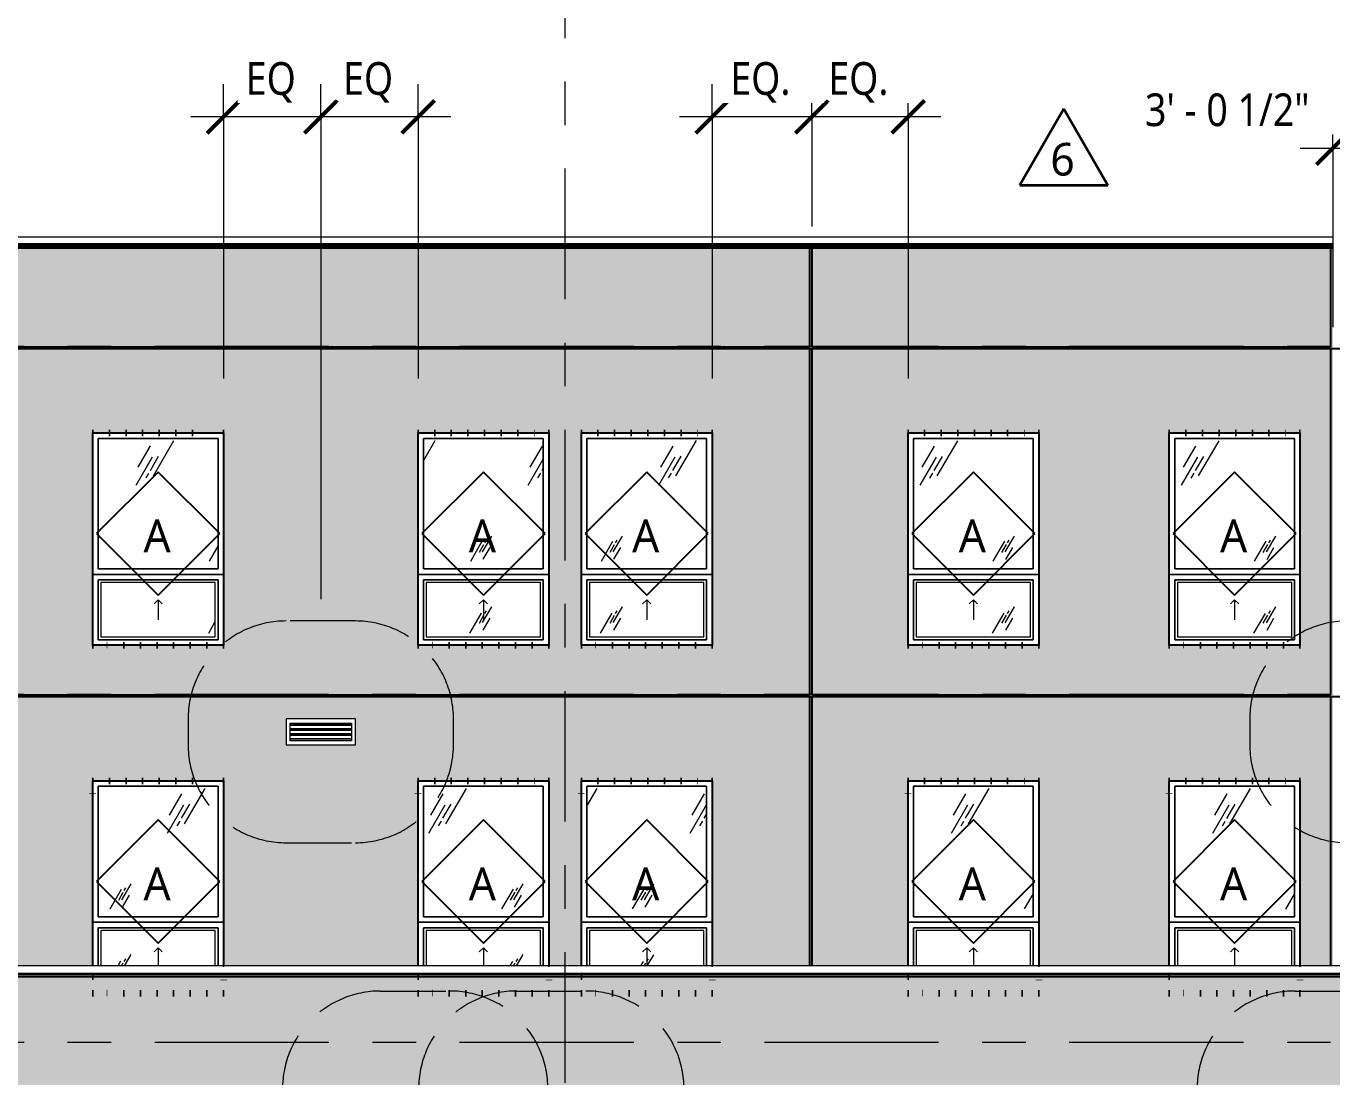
# Model space of a CAD drawing. Header units: inches. Extents: x 6 to 15224, y -733 to 6300.
# Drawn here: x 3063.2 to 3542.9, y 5336.2 to 5722.4 of the extents above; entities that cross this region are included whole.
import ezdxf

# ---------------------------------------------------------------- set-up
doc = ezdxf.new("R2010")
doc.units = ezdxf.units.IN
doc.header["$MEASUREMENT"] = 0
for name, pattern in [('Center 1_2_', [112, 64, -16, 16, -16]), ('Center 3_8_', [96, 48, -16, 16, -16]), ('Dots Space 1_16_', [6, 0, -6]), ('Hidden 3_16_', [36, 24, -12])]:
    doc.linetypes.add(name, pattern=pattern)
for name, color, linetype, lineweight in [('A-ANNO-DIMS', 211, 'Continuous', 13), ('A-ANNO-DIMS-128', 211, 'Continuous', 13), ('A-DETL', 90, 'Continuous', 13), ('A-FLOR-LEVL', 51, 'Continuous', 13), ('A-GENM', 13, 'Continuous', 18), ('A-GLAZ', 151, 'Continuous', 25), ('A-GLAZ-IDEN', 152, 'Continuous', 25), ('A-GLAZ-SILL', 1, 'Continuous', 18), ('A-WALL', 113, 'Continuous', 25), ('A-WALL-PATT', 111, 'Continuous', 25), ('G-ANNO-REVC-IDEN', 71, 'Continuous', 35), ('M-EQPM', 50, 'Continuous', 18), ('M-EQPM-HDLN', 50, 'Hidden 3_16_', 13), ('S-GRID', 1, 'Continuous', 13)]:
    doc.layers.add(name, color=color, linetype=linetype, lineweight=lineweight)
doc.styles.add('Open Sans_5', font='OpenSans-Regular.ttf', dxfattribs={"height": 12})
doc.styles.add('Open Sans_8', font='OpenSans-Regular.ttf', dxfattribs={"width": 0.88, "height": 12})
doc.dimstyles.new('Linear_-_3_32__1', dxfattribs={"dimscale": 12, "dimtxt": 12.89496, "dimasz": 1, "dimexe": 1, "dimexo": 0.666667, "dimgap": 0.333333, "dimtad": 1, "dimdec": 8, "dimrnd": 0.003906, "dimzin": 3, "dimdsep": 46, "dimlunit": 4, "dimtxsty": 'Open Sans_8', "dimblk1": 'OBLIQUE', "dimblk2": 'OBLIQUE', "dimsah": 1, "dimcen": 0.09, "dimdle": 1, "dimadec": 3, "dimazin": 2, "dimtfac": 1, "dimtdec": 4, "dimtix": 1, "dimtmove": 0, "dimatfit": 3, "dimfxl": 1, "dimtvp": 1, "dimtfill": 1, "dimfrac": 2, "dimtolj": 1, "dimtzin": 0, "dimarcsym": 2})
doc.dimstyles.new('Linear_-_3_32___Rounded_1_4__', dxfattribs={"dimscale": 12, "dimtxt": 12.89496, "dimasz": 1, "dimexe": 1, "dimexo": 0.666667, "dimgap": 0.333333, "dimtad": 1, "dimrnd": 0.25, "dimzin": 3, "dimdsep": 46, "dimlunit": 4, "dimtxsty": 'Open Sans_8', "dimblk1": 'OBLIQUE', "dimblk2": 'OBLIQUE', "dimsah": 1, "dimcen": 0.09, "dimdle": 1, "dimadec": 3, "dimazin": 2, "dimtfac": 1, "dimtdec": 4, "dimtix": 1, "dimtmove": 1, "dimatfit": 3, "dimfxl": 1, "dimtvp": 1, "dimtfill": 1, "dimfrac": 2, "dimtolj": 1, "dimtzin": 0, "dimarcsym": 2})
pattern_1 = [(0, (3669.645, 0), (40.96, 10.24), [1.69, -29.03, 1.69, -29.03, -163.84]), (0, (3669.645, 0), (40.96, 10.24), [-61.44, 1.69, -59.75, 1.69, -29.03, -71.68]), (0, (3669.645, 0), (40.96, 10.24), [-153.6, 1.69, -18.79, 1.69, -49.51]), (120, (3685.005, 5.12), (-29.3481, 30.3524), [1.69, -29.03, 1.69, -29.03, -163.84]), (120, (3685.005, 5.12), (-29.3481, 30.3524), [-61.44, 1.69, -59.75, 1.69, -29.03, -71.68]), (120, (3685.005, 5.12), (-29.3481, 30.3524), [-153.6, 1.69, -18.79, 1.69, -49.51]), (240, (3690.125, 25.6), (-11.6119, -40.5924), [1.69, -29.03, 1.69, -29.03, -163.84]), (240, (3690.125, 25.6), (-11.6119, -40.5924), [-61.44, 1.69, -59.75, 1.69, -29.03, -71.68]), (240, (3690.125, 25.6), (-11.6119, -40.5924), [-153.6, 1.69, -18.79, 1.69, -49.51])]
pattern_2 = [(0, (3669.6447, 0), (5.12, 1.28), [0.16896, -3.671, 0.16896, -3.671, -20.48]), (0, (3669.6447, 0), (5.12, 1.28), [-7.68, 0.16896, -7.511, 0.16896, -3.671, -8.96]), (0, (3669.6447, 0), (5.12, 1.28), [-19.2, 0.16896, -2.391, 0.16896, -6.231]), (120, (3671.5647, 0.64), (-3.66851252, 3.79405007), [0.16896, -3.671, 0.16896, -3.671, -20.48]), (120, (3671.5647, 0.64), (-3.66851252, 3.79405007), [-7.68, 0.16896, -7.511, 0.16896, -3.671, -8.96]), (120, (3671.5647, 0.64), (-3.66851252, 3.79405007), [-19.2, 0.16896, -2.391, 0.16896, -6.231]), (240, (3672.2047, 3.2), (-1.45148748, -5.07405007), [0.16896, -3.671, 0.16896, -3.671, -20.48]), (240, (3672.2047, 3.2), (-1.45148748, -5.07405007), [-7.68, 0.16896, -7.511, 0.16896, -3.671, -8.96]), (240, (3672.2047, 3.2), (-1.45148748, -5.07405007), [-19.2, 0.16896, -2.391, 0.16896, -6.231])]

# ---------------------------------------------------------------- blocks, each defined once
blk = doc.blocks.new('1-2 WD Adaptive - 4-0_x6_-6_-V2-WEST ELEVATION')
at = {"layer": 'A-GLAZ', "lineweight": 13}
h = blk.add_hatch(dxfattribs=at)
h.set_pattern_fill('FP_27', color=256, style=0, pattern_type=2)
h.set_pattern_definition([(59.808, (-2836.503, 5432.806), (144.0017, 239.99866), [9, -754.581]), (59.808, (-2837.237, 5426.193), (144.0017, 239.99866), [12, -751.581]), (59.808, (-2832.052, 5431.623), (144.0017, 239.99866), [6, -757.581]), (59.808, (-2833.641, 5428.844), (144.0017, 239.99866), [2, -761.581]), (59.808, (-2830.946, 5429.598), (144.0017, 239.99866), [15, -748.581]), (59.808, (-2805.528, 5399.404), (144.0017, 239.99866), [5.063, -758.519]), (59.808, (-2805.969, 5401.668), (144.0017, 239.99866), [6.75, -756.831]), (59.808, (-2807.178, 5401.525), (144.0017, 239.99866), [3.375, -760.206]), (59.808, (-2805.147, 5405.029), (144.0017, 239.99866), [1.125, -762.456]), (59.808, (-2810.361, 5398.297), (144.0017, 239.99866), [8.437, -755.144])])
h.paths.add_polyline_path([(-2866, 5395), (-2822, 5395), (-2822, 5443), (-2866, 5443), (-2866, 5404.19)])
at = {"layer": 'A-GLAZ-SILL', "lineweight": 13}
h = blk.add_hatch(dxfattribs=at)
h.set_pattern_fill('FP_26', color=256, style=0, pattern_type=2)
h.set_pattern_definition([(59.808, (-2836.503, 5406.806), (144.0017, 239.99866), [9, -754.581]), (59.808, (-2837.237, 5400.193), (144.0017, 239.99866), [12, -751.581]), (59.808, (-2832.052, 5405.623), (144.0017, 239.99866), [6, -757.581]), (59.808, (-2833.641, 5402.844), (144.0017, 239.99866), [2, -761.581]), (59.808, (-2830.946, 5403.598), (144.0017, 239.99866), [15, -748.581]), (59.808, (-2805.528, 5373.404), (144.0017, 239.99866), [5.063, -758.519]), (59.808, (-2805.969, 5375.668), (144.0017, 239.99866), [6.75, -756.831]), (59.808, (-2807.178, 5375.525), (144.0017, 239.99866), [3.375, -760.206]), (59.808, (-2805.147, 5379.029), (144.0017, 239.99866), [1.125, -762.456]), (59.808, (-2810.361, 5372.297), (144.0017, 239.99866), [8.438, -755.144])])
h.paths.add_polyline_path([(-2852, 5377), (-2823, 5377), (-2823, 5390), (-2865, 5390), (-2865, 5377), (-2857.63, 5377)])
at = {"layer": 'A-GLAZ', "lineweight": 13}
for p, q in [((-2868, 5445), (-2820, 5445)), ((-2868, 5377), (-2868, 5445)), ((-2820, 5445), (-2820, 5377)), ((-2822, 5443), (-2866, 5443)), ((-2866, 5443), (-2866, 5395)), ((-2822, 5395), (-2822, 5443)), ((-2868, 5393), (-2820, 5393)), ((-2820, 5393), (-2868, 5393)), ((-2866, 5395), (-2822, 5395)), ((-2822, 5391), (-2866, 5391)), ((-2866, 5391), (-2866, 5377)), ((-2822, 5377), (-2822, 5391))]:
    blk.add_line(p, q, dxfattribs=at)
at = {"layer": 'A-GLAZ', "linetype": 'Hidden 3_16_', "lineweight": 13}
for q in [(-2845.5, 5382.17), (-2842.5, 5382.17), (-2844, 5377)]:
    blk.add_line((-2844, 5383.67), q, dxfattribs=at)
at = {"layer": 'A-GLAZ-SILL'}
for p, q in [((-2866, 5443), (-2822, 5443)), ((-2866, 5395), (-2866, 5443)), ((-2822, 5443), (-2866, 5443)), ((-2866, 5443), (-2866, 5395)), ((-2822, 5443), (-2822, 5395)), ((-2822, 5395), (-2822, 5443)), ((-2822, 5395), (-2866, 5395)), ((-2866, 5395), (-2822, 5395)), ((-2866, 5391), (-2822, 5391)), ((-2866, 5377), (-2866, 5391)), ((-2822, 5391), (-2866, 5391)), ((-2866, 5391), (-2866, 5377)), ((-2823, 5390), (-2865, 5390)), ((-2865, 5390), (-2865, 5377)), ((-2823, 5377), (-2823, 5390)), ((-2822, 5391), (-2822, 5377)), ((-2822, 5377), (-2822, 5391))]:
    blk.add_line(p, q, dxfattribs=at)
blk = doc.blocks.new('1-2 WD Adaptive - 4-0_x6_-6_-12420703-WEST ELEVATION')
at = {"layer": 'A-GLAZ', "lineweight": 13}
h = blk.add_hatch(dxfattribs=at)
h.set_pattern_fill('FP_20', color=256, style=0, pattern_type=2)
h.set_pattern_definition([(59.808, (-3088.003, 5560.681), (144.0017, 239.99866), [9, -754.581]), (59.808, (-3088.737, 5554.068), (144.0017, 239.99866), [12, -751.581]), (59.808, (-3083.552, 5559.498), (144.0017, 239.99866), [6, -757.581]), (59.808, (-3085.141, 5556.719), (144.0017, 239.99866), [2, -761.581]), (59.808, (-3082.446, 5557.473), (144.0017, 239.99866), [15, -748.581]), (59.808, (-3057.028, 5527.279), (144.0017, 239.99866), [5.063, -758.519]), (59.808, (-3057.469, 5529.543), (144.0017, 239.99866), [6.75, -756.831]), (59.808, (-3058.678, 5529.4), (144.0017, 239.99866), [3.375, -760.206]), (59.808, (-3056.647, 5532.904), (144.0017, 239.99866), [1.125, -762.456]), (59.808, (-3061.861, 5526.172), (144.0017, 239.99866), [8.437, -755.144])])
h.paths.add_polyline_path([(-3092.03, 5522.87), (-3073.5, 5522.87), (-3073.5, 5570.87), (-3117.5, 5570.87), (-3117.5, 5522.87)])
at = {"layer": 'A-GLAZ-SILL', "lineweight": 13}
h = blk.add_hatch(dxfattribs=at)
h.set_pattern_fill('FP_19', color=256, style=0, pattern_type=2)
h.set_pattern_definition([(59.808, (-3088.003, 5534.681), (144.0017, 239.99866), [9, -754.581]), (59.808, (-3088.737, 5528.068), (144.0017, 239.99866), [12, -751.581]), (59.808, (-3083.552, 5533.498), (144.0017, 239.99866), [6, -757.581]), (59.808, (-3085.141, 5530.719), (144.0017, 239.99866), [2, -761.581]), (59.808, (-3082.446, 5531.473), (144.0017, 239.99866), [15, -748.581]), (59.808, (-3057.028, 5501.279), (144.0017, 239.99866), [5.063, -758.519]), (59.808, (-3057.469, 5503.543), (144.0017, 239.99866), [6.75, -756.831]), (59.808, (-3058.678, 5503.4), (144.0017, 239.99866), [3.375, -760.206]), (59.808, (-3056.647, 5506.904), (144.0017, 239.99866), [1.125, -762.456]), (59.808, (-3061.861, 5500.172), (144.0017, 239.99866), [8.438, -755.144])])
h.paths.add_polyline_path([(-3096.5, 5497.87), (-3074.5, 5497.87), (-3074.5, 5517.87), (-3116.5, 5517.87), (-3116.5, 5497.87)])
at = {"layer": 'A-GLAZ', "lineweight": 13}
for p, q in [((-3119.5, 5572.87), (-3071.5, 5572.87)), ((-3119.5, 5494.87), (-3119.5, 5572.87)), ((-3073.5, 5570.87), (-3117.5, 5570.87)), ((-3117.5, 5570.87), (-3117.5, 5522.87)), ((-3073.5, 5522.87), (-3073.5, 5570.87)), ((-3071.5, 5572.87), (-3071.5, 5494.87)), ((-3117.5, 5522.87), (-3073.5, 5522.87)), ((-3119.5, 5520.87), (-3071.5, 5520.87)), ((-3071.5, 5520.87), (-3119.5, 5520.87)), ((-3073.5, 5518.87), (-3117.5, 5518.87)), ((-3117.5, 5518.87), (-3117.5, 5496.87)), ((-3073.5, 5496.87), (-3073.5, 5518.87)), ((-3071.5, 5494.87), (-3119.5, 5494.87)), ((-3117.5, 5496.87), (-3073.5, 5496.87))]:
    blk.add_line(p, q, dxfattribs=at)
at = {"layer": 'A-GLAZ', "linetype": 'Hidden 3_16_', "lineweight": 13}
for q in [(-3097, 5510.04), (-3094, 5510.04), (-3095.5, 5504.21)]:
    blk.add_line((-3095.5, 5511.54), q, dxfattribs=at)
at = {"layer": 'A-GLAZ-SILL'}
for p, q in [((-3117.5, 5570.87), (-3073.5, 5570.87)), ((-3117.5, 5522.87), (-3117.5, 5570.87)), ((-3073.5, 5570.87), (-3117.5, 5570.87)), ((-3117.5, 5570.87), (-3117.5, 5522.87)), ((-3073.5, 5570.87), (-3073.5, 5522.87)), ((-3073.5, 5522.87), (-3073.5, 5570.87)), ((-3073.5, 5522.87), (-3117.5, 5522.87)), ((-3117.5, 5522.87), (-3073.5, 5522.87)), ((-3117.5, 5518.87), (-3073.5, 5518.87)), ((-3117.5, 5496.87), (-3117.5, 5518.87)), ((-3073.5, 5518.87), (-3117.5, 5518.87)), ((-3117.5, 5518.87), (-3117.5, 5496.87)), ((-3074.5, 5517.87), (-3116.5, 5517.87)), ((-3116.5, 5517.87), (-3116.5, 5497.87)), ((-3074.5, 5497.87), (-3074.5, 5517.87)), ((-3073.5, 5518.87), (-3073.5, 5496.87)), ((-3073.5, 5496.87), (-3073.5, 5518.87)), ((-3116.5, 5497.87), (-3074.5, 5497.87)), ((-3073.5, 5496.87), (-3117.5, 5496.87)), ((-3117.5, 5496.87), (-3073.5, 5496.87))]:
    blk.add_line(p, q, dxfattribs=at)
blk = doc.blocks.new('ME Louvers w Trim-AM - 24_ x 8_-17810055-WEST ELEVATION')
at = {"layer": 'A-GENM', "lineweight": 13}
for p, q in [((-2088.5, 5465.75), (-2111, 5465.75)), ((-2111, 5465.48), (-2088.5, 5465.48)), ((-2088.5, 5464.1), (-2111, 5464.1)), ((-2088.5, 5463.95), (-2111, 5463.95)), ((-2088.5, 5463.9), (-2111, 5463.9)), ((-2111, 5463.63), (-2088.5, 5463.63)), ((-2088.5, 5462.25), (-2111, 5462.25)), ((-2088.5, 5462.1), (-2111, 5462.1)), ((-2088.5, 5462.05), (-2111, 5462.05)), ((-2111, 5461.78), (-2088.5, 5461.78)), ((-2088.5, 5460.4), (-2111, 5460.4)), ((-2088.5, 5460.25), (-2111, 5460.25))]:
    blk.add_line(p, q, dxfattribs=at)
at = {"layer": 'M-EQPM'}
for p, q in [((-2112.5, 5467.75), (-2112.5, 5458.25)), ((-2087, 5467.75), (-2112.5, 5467.75)), ((-2111, 5466.25), (-2088.5, 5466.25)), ((-2111, 5459.75), (-2111, 5466.25)), ((-2088.5, 5466.25), (-2088.5, 5459.75)), ((-2087, 5458.25), (-2087, 5467.75)), ((-2088.5, 5459.75), (-2111, 5459.75)), ((-2112.5, 5458.25), (-2087, 5458.25))]:
    blk.add_line(p, q, dxfattribs=at)
at = {"layer": 'M-EQPM-HDLN'}
for p, q in [((-2087, 5503.75), (-2112.5, 5503.75)), ((-2148.5, 5467.75), (-2148.5, 5458.25)), ((-2051, 5458.25), (-2051, 5467.75)), ((-2112.5, 5422.25), (-2087, 5422.25))]:
    blk.add_line(p, q, dxfattribs=at)
for centre, start, end in [((-2112.5, 5467.75), 90, 180), ((-2087, 5467.75), 0, 90), ((-2112.5, 5458.25), 180, 270), ((-2087, 5458.25), 270, 0)]:
    blk.add_arc(centre, 36, start, end, dxfattribs=at)
blk = doc.blocks.new('ME Louvers w Trim-AM - 24_ x 8_-19880462-WEST ELEVATION')
at = {"layer": 'A-GENM', "lineweight": 13}
for p, q in [((-1331.81, 5329.75), (-1354.31, 5329.75)), ((-1354.31, 5329.48), (-1331.81, 5329.48)), ((-1331.81, 5328.1), (-1354.31, 5328.1)), ((-1331.81, 5327.95), (-1354.31, 5327.95)), ((-1331.81, 5327.9), (-1354.31, 5327.9)), ((-1354.31, 5327.63), (-1331.81, 5327.63)), ((-1331.81, 5326.25), (-1354.31, 5326.25)), ((-1331.81, 5326.1), (-1354.31, 5326.1)), ((-1331.81, 5326.05), (-1354.31, 5326.05)), ((-1354.31, 5325.78), (-1331.81, 5325.78)), ((-1331.81, 5324.4), (-1354.31, 5324.4)), ((-1331.81, 5324.25), (-1354.31, 5324.25))]:
    blk.add_line(p, q, dxfattribs=at)
at = {"layer": 'M-EQPM'}
for p, q in [((-1330.31, 5331.75), (-1355.81, 5331.75)), ((-1355.81, 5331.75), (-1355.81, 5322.25)), ((-1354.31, 5323.75), (-1354.31, 5330.25)), ((-1354.31, 5330.25), (-1331.81, 5330.25)), ((-1331.81, 5330.25), (-1331.81, 5323.75)), ((-1330.31, 5322.25), (-1330.31, 5331.75)), ((-1355.81, 5322.25), (-1330.31, 5322.25)), ((-1331.81, 5323.75), (-1354.31, 5323.75))]:
    blk.add_line(p, q, dxfattribs=at)
at = {"layer": 'M-EQPM-HDLN'}
for p, q in [((-1355.81, 5367.75), (-1330.31, 5367.75)), ((-1391.81, 5322.25), (-1391.81, 5331.75)), ((-1294.31, 5331.75), (-1294.31, 5322.25)), ((-1330.31, 5286.25), (-1355.81, 5286.25))]:
    blk.add_line(p, q, dxfattribs=at)
for centre, start, end in [((-1355.81, 5331.75), 90, 180), ((-1330.31, 5331.75), 360, 90), ((-1355.81, 5322.25), 180, 270), ((-1330.31, 5322.25), 270, 360)]:
    blk.add_arc(centre, 36, start, end, dxfattribs=at)
blk = doc.blocks.new('TAG Window-AM - Standard-51685-WEST ELEVATION')
at = {"layer": 'A-GLAZ-IDEN'}
for p, q in [((-3095.5, 5558.5), (-3118.13, 5535.88)), ((-3072.87, 5535.88), (-3095.5, 5558.5)), ((-3118.13, 5535.88), (-3095.5, 5513.25)), ((-3095.5, 5513.25), (-3072.87, 5535.88))]:
    blk.add_line(p, q, dxfattribs=at)
blk = doc.blocks.new('DIMBLOCK6-WEST ELEVATION')
at = {"layer": 'A-ANNO-DIMS-128'}
for p, q in [((3351.86, 5688.98), (3351.86, 5700.98)), ((3387.17, 5688.98), (3387.17, 5700.98)), ((3399.17, 5688.98), (3351.86, 5688.98)), ((3351.86, 5688.98), (3351.86, 5648.75)), ((3387.17, 5688.98), (3387.17, 5592.87))]:
    blk.add_line(p, q, dxfattribs=at)
at = {"layer": 'A-ANNO-DIMS-128', "lineweight": 50}
for p, q in [((3351.86, 5688.98), (3357.86, 5694.98)), ((3387.17, 5688.98), (3393.17, 5694.98)), ((3351.86, 5688.98), (3345.86, 5682.98)), ((3387.17, 5688.98), (3381.17, 5682.98))]:
    blk.add_line(p, q, dxfattribs=at)
at = {"layer": 'A-ANNO-DIMS-128', "color": 0, "insert": (3357.89, 5709.13), "char_height": 12, "width": 27.9084, "attachment_point": 1, "line_spacing_factor": 1.151336, "style": 'Open Sans_8', "bg_fill": 3, "box_fill_scale": 1.25, "bg_fill_color": 256, "bg_fill_true_color": 13158600, "bg_fill_transparency": 0}
blk.add_mtext('EQ.', dxfattribs=at)
blk = doc.blocks.new('_Oblique')
at = {"color": 0, "linetype": 'ByBlock', "lineweight": -2}
blk.add_line((-0.5, -0.5), (0.5, 0.5), dxfattribs=at)
blk = doc.blocks.new('DIMBLOCK7-WEST ELEVATION')
at = {"layer": 'A-ANNO-DIMS-128'}
for p, q in [((3315.17, 5688.98), (3315.17, 5700.98)), ((3351.86, 5688.98), (3351.86, 5700.98)), ((3351.86, 5688.98), (3303.17, 5688.98)), ((3315.17, 5688.98), (3315.17, 5592.87)), ((3351.86, 5688.98), (3351.86, 5648.75))]:
    blk.add_line(p, q, dxfattribs=at)
at = {"layer": 'A-ANNO-DIMS-128', "lineweight": 50}
for p, q in [((3315.17, 5688.98), (3321.17, 5694.98)), ((3351.86, 5688.98), (3357.86, 5694.98)), ((3315.17, 5688.98), (3309.17, 5682.98)), ((3351.86, 5688.98), (3345.86, 5682.98))]:
    blk.add_line(p, q, dxfattribs=at)
at = {"layer": 'A-ANNO-DIMS-128', "color": 0, "insert": (3321.89, 5709.13), "char_height": 12, "width": 27.9084, "attachment_point": 1, "line_spacing_factor": 1.151336, "style": 'Open Sans_8', "bg_fill": 3, "box_fill_scale": 1.25, "bg_fill_color": 256, "bg_fill_true_color": 13158600, "bg_fill_transparency": 0}
blk.add_mtext('EQ.', dxfattribs=at)
blk = doc.blocks.new('DIMBLOCK8-WEST ELEVATION')
at = {"layer": 'A-ANNO-DIMS-128'}
for p, q in [((3171.42, 5688.98), (3171.42, 5700.98)), ((3207.17, 5688.98), (3207.17, 5700.98)), ((3219.17, 5688.98), (3171.42, 5688.98)), ((3171.42, 5688.98), (3171.42, 5511.75)), ((3207.17, 5688.98), (3207.17, 5592.87))]:
    blk.add_line(p, q, dxfattribs=at)
at = {"layer": 'A-ANNO-DIMS-128', "lineweight": 50}
for p, q in [((3171.42, 5688.98), (3177.42, 5694.98)), ((3207.17, 5688.98), (3213.17, 5694.98)), ((3171.42, 5688.98), (3165.42, 5682.98)), ((3207.17, 5688.98), (3201.17, 5682.98))]:
    blk.add_line(p, q, dxfattribs=at)
at = {"layer": 'A-ANNO-DIMS-128', "color": 0, "insert": (3179.63, 5709.13), "char_height": 12, "width": 23.2109, "attachment_point": 1, "line_spacing_factor": 1.151336, "style": 'Open Sans_8', "bg_fill": 3, "box_fill_scale": 1.25, "bg_fill_color": 256, "bg_fill_true_color": 13158600, "bg_fill_transparency": 0}
blk.add_mtext('EQ', dxfattribs=at)
blk = doc.blocks.new('DIMBLOCK9-WEST ELEVATION')
at = {"layer": 'A-ANNO-DIMS-128'}
for p, q in [((3135.67, 5688.98), (3135.67, 5700.98)), ((3171.42, 5688.98), (3171.42, 5700.98)), ((3171.42, 5688.98), (3123.67, 5688.98)), ((3135.67, 5688.98), (3135.67, 5592.87)), ((3171.42, 5688.98), (3171.42, 5511.75))]:
    blk.add_line(p, q, dxfattribs=at)
at = {"layer": 'A-ANNO-DIMS-128', "lineweight": 50}
for p, q in [((3135.67, 5688.98), (3141.67, 5694.98)), ((3171.42, 5688.98), (3177.42, 5694.98)), ((3135.67, 5688.98), (3129.67, 5682.98)), ((3171.42, 5688.98), (3165.42, 5682.98))]:
    blk.add_line(p, q, dxfattribs=at)
at = {"layer": 'A-ANNO-DIMS-128', "color": 0, "insert": (3143.88, 5709.13), "char_height": 12, "width": 23.2109, "attachment_point": 1, "line_spacing_factor": 1.151336, "style": 'Open Sans_8', "bg_fill": 3, "box_fill_scale": 1.25, "bg_fill_color": 256, "bg_fill_true_color": 13158600, "bg_fill_transparency": 0}
blk.add_mtext('EQ', dxfattribs=at)
blk = doc.blocks.new('DIMBLOCK33-WEST ELEVATION')
at = {"layer": 'A-ANNO-DIMS-128'}
for p, q in [((3543.27, 5677.49), (3543.27, 5689.49)), ((3579.73, 5677.49), (3579.73, 5689.49)), ((3531.27, 5677.49), (3591.73, 5677.49)), ((3543.27, 5677.49), (3543.27, 5611.75)), ((3579.73, 5677.49), (3579.73, 5611.75))]:
    blk.add_line(p, q, dxfattribs=at)
at = {"layer": 'A-ANNO-DIMS-128', "lineweight": 50}
for p, q in [((3543.27, 5677.49), (3549.27, 5683.49)), ((3579.73, 5677.49), (3585.73, 5683.49)), ((3543.27, 5677.49), (3537.27, 5671.49)), ((3579.73, 5677.49), (3573.73, 5671.49))]:
    blk.add_line(p, q, dxfattribs=at)
at = {"layer": 'A-ANNO-DIMS-128'}
blk.add_ellipse((3537.34, 5677.49), major_axis=(24.16, 0), ratio=0.642025, start_param=0, end_param=1.570796, dxfattribs=at)
at = {"layer": 'A-ANNO-DIMS-128', "color": 0, "insert": (3474.24, 5697.63), "char_height": 12, "width": 75.7118, "attachment_point": 1, "line_spacing_factor": 1.151336, "style": 'Open Sans_8', "bg_fill": 3, "box_fill_scale": 1.25, "bg_fill_color": 256, "bg_fill_true_color": 13158600, "bg_fill_transparency": 0}
blk.add_mtext('3\' - 0 1/2"', dxfattribs=at)
blk = doc.blocks.new('TAG Revision-AM - Delta-51947-WEST ELEVATION')
at = {"layer": 'G-ANNO-REVC-IDEN'}
for p, q in [((-3931.28, 5991.06), (-3947.45, 5963.06)), ((-3931.28, 5991.06), (-3915.12, 5963.06)), ((-3947.45, 5963.06), (-3915.12, 5963.06))]:
    blk.add_line(p, q, dxfattribs=at)

msp = doc.modelspace()

# ---------------------------------------------------------------- hatches: boundary and pattern name
at = {"layer": 'A-WALL-PATT', "lineweight": 13}
h = msp.add_hatch(dxfattribs=at)
h.set_pattern_fill('FP_13', color=256, style=0, pattern_type=2)
h.set_pattern_definition(pattern_1)
h.paths.add_polyline_path([(1730.85916239, 5604.5), (2474.89041239, 5604.5), (2474.89041239, 5640.75), (1730.85916239, 5640.75), (1730.85916239, 5610.97227351)])
h.paths.add_polyline_path([(3518.57479127, 5604.5), (3542.51541239, 5604.5), (3542.51541239, 5640.75), (3351.85916239, 5640.75), (3351.85916239, 5604.5), (3485.08895793, 5604.5)])
h.paths.add_polyline_path([(3351.10916239, 5604.5), (3351.10916239, 5640.75), (2475.64041239, 5640.75), (2475.64041239, 5604.5), (3317.65979127, 5604.5)])
h = msp.add_hatch(dxfattribs=at)
h.set_pattern_fill('FP_17', color=256, style=0, pattern_type=2)
h.set_pattern_definition(pattern_2)
h.paths.add_polyline_path([(1731.85916239, 5603.75), (3543.26541239, 5603.75), (3543.26541239, 5640.75), (3542.51541239, 5640.75), (3542.51541239, 5604.5), (3351.85916239, 5604.5), (3351.85916239, 5640.75), (3351.10916239, 5640.75), (3351.10916239, 5604.5), (2475.64041239, 5604.50075703), (2475.64041239, 5640.75), (2474.89041239, 5640.75), (2474.89041239, 5604.5), (1731.85916239, 5604.5), (1731.85916239, 5603.82233826)])
h = msp.add_hatch(dxfattribs=at)
h.set_pattern_fill('FP_13', color=256, style=0, pattern_type=2)
h.set_pattern_definition(pattern_1)
h.paths.add_polyline_path([(2212.62729127, 5476.625), (2474.89041239, 5476.625), (2474.89041239, 5603.75), (1730.85916239, 5603.73139556), (1730.85916239, 5476.625), (2179.14145793, 5476.625)])
h.paths.add_polyline_path([(2513.99979127, 5476.625), (3351.10916239, 5476.625), (3351.10916239, 5603.75), (2475.64041239, 5603.75), (2475.64041239, 5476.625), (2480.51395793, 5476.625)])
h.paths.add_polyline_path([(3418.11729127, 5476.625), (3542.51541239, 5476.625), (3542.51541239, 5603.75), (3351.85916239, 5603.75), (3351.85916239, 5476.625), (3384.63145793, 5476.625)])
h.paths.add_polyline_path([(3255.17166239, 5494.875), (3207.17166239, 5494.875), (3207.17166239, 5572.875), (3255.17166239, 5572.875), (3255.17166239, 5507.58327351)])
h.paths.add_polyline_path([(3267.17166239, 5494.875), (3267.17166239, 5572.875), (3315.17166239, 5572.875), (3315.17166239, 5494.875), (3284.17395793, 5494.875)])
h.paths.add_polyline_path([(2547.17166239, 5494.875), (2499.17166239, 5494.875), (2499.17166239, 5572.875), (2547.17166239, 5572.875), (2547.17166239, 5503.96836687)])
h.paths.add_polyline_path([(2607.17166239, 5494.875), (2607.17166239, 5572.875), (2655.17166239, 5572.875), (2655.17166239, 5494.875), (2614.45729127, 5494.875)])
h.paths.add_polyline_path([(2283.17166239, 5494.875), (2235.17166239, 5494.875), (2235.17166239, 5572.875), (2283.17166239, 5572.875), (2283.17166239, 5496.09357068)])
h.paths.add_polyline_path([(2714.91479127, 5494.875), (2667.17166239, 5494.875), (2667.17166239, 5572.875), (2715.17166239, 5572.875), (2715.17166239, 5494.875)])
h.paths.add_polyline_path([(1947.67166239, 5494.875), (1899.67166239, 5494.875), (1899.67166239, 5572.875), (1947.67166239, 5572.875), (1947.67166239, 5507.58327351)])
h.paths.add_polyline_path([(2403.17166239, 5494.875), (2403.17166239, 5572.875), (2451.17166239, 5572.875), (2451.17166239, 5494.875), (2413.54229127, 5494.875)])
h.paths.add_polyline_path([(2343.17166239, 5494.875), (2295.17166239, 5494.875), (2295.17166239, 5572.875), (2343.17166239, 5572.875), (2343.17166239, 5507.58327351)])
h.paths.add_polyline_path([(1777.31145793, 5494.875), (1743.67166239, 5494.875), (1743.67166239, 5572.875), (1791.67166239, 5572.875), (1791.67166239, 5494.875)])
h.paths.add_polyline_path([(2775.17166239, 5494.875), (2775.17166239, 5572.875), (2823.17166239, 5572.875), (2823.17166239, 5494.875), (2781.88645793, 5494.875)])
h.paths.add_polyline_path([(1851.67166239, 5494.875), (1803.67166239, 5494.875), (1803.67166239, 5572.875), (1851.67166239, 5572.875), (1851.67166239, 5494.98074363)])
h.paths.add_polyline_path([(3087.67166239, 5494.875), (3087.67166239, 5572.875), (3135.67166239, 5572.875), (3135.67166239, 5494.875), (3116.74479127, 5494.875)])
h.paths.add_polyline_path([(2914.10916239, 5494.875), (2895.67166239, 5494.875), (2895.67166239, 5572.875), (2943.67166239, 5572.875), (2943.67166239, 5494.875), (2915.82979127, 5494.875)])
h.paths.add_polyline_path([(3483.17166239, 5494.875), (3483.17166239, 5572.875), (3531.17166239, 5572.875), (3531.17166239, 5494.875), (3485.08895793, 5494.875)])
h.paths.add_polyline_path([(3418.11729127, 5494.875), (3387.17166239, 5494.875), (3387.17166239, 5572.875), (3435.17166239, 5572.875), (3435.17166239, 5494.875)])
h.paths.add_polyline_path([(3039.67166239, 5494.875), (2991.67166239, 5494.875), (2991.67166239, 5572.875), (3039.67166239, 5572.875), (3039.67166239, 5501.43561709)])
h.paths.add_polyline_path([(1983.67166239, 5494.875), (1983.67166239, 5572.875), (2031.67166239, 5572.875), (2031.67166239, 5494.875)])
h.paths.add_polyline_path([(2091.67166239, 5494.875), (2091.67166239, 5572.875), (2139.67166239, 5572.875), (2139.67166239, 5494.875), (2112.16979127, 5494.875)])
h.paths.add_polyline_path([(2199.67166239, 5494.875), (2151.67166239, 5494.875), (2151.67166239, 5572.875), (2199.67166239, 5572.875), (2199.67166239, 5507.58327351)])
h = msp.add_hatch(dxfattribs=at)
h.set_pattern_fill('FP_17', color=256, style=0, pattern_type=2)
h.set_pattern_definition(pattern_2)
h.paths.add_polyline_path([(1733.17166239, 5475.875), (3543.26541239, 5475.875), (3543.26541239, 5603.75), (3542.51541239, 5603.75), (3542.51541239, 5476.625), (3351.85916239, 5476.625), (3351.85916239, 5603.75), (3351.10916239, 5603.75), (3351.10916239, 5476.625), (2475.64041239, 5476.62575703), (2475.64041239, 5603.75), (2474.89041239, 5603.75), (2474.89041239, 5476.625), (1731.85916239, 5476.625), (1731.85916239, 5475.875), (1733.06088395, 5475.875)])
h = msp.add_hatch(dxfattribs=at)
h.set_pattern_fill('FP_13', color=256, style=0, pattern_type=2)
h.set_pattern_definition(pattern_1)
h.paths.add_polyline_path([(1730.85916239, 5349.75), (2384.04666239, 5349.75), (2384.04666239, 5377), (2403.17166239, 5377), (2403.17166239, 5445), (2451.17166239, 5445), (2451.17166239, 5377), (2474.89041239, 5377), (2474.89041239, 5475.875), (1730.85916239, 5475.875), (1730.85916239, 5352.49977351)])
h.paths.add_polyline_path([(2139.67166239, 5367), (2091.67166239, 5367), (2091.67166239, 5445), (2139.67166239, 5445), (2139.67166239, 5369.73127351)])
h.paths.add_polyline_path([(2274.35916239, 5367), (2235.17166239, 5367), (2235.17166239, 5445), (2283.17166239, 5445), (2283.17166239, 5367), (2279.59895793, 5367)])
h.paths.add_polyline_path([(1851.67166239, 5367), (1803.67166239, 5367), (1803.67166239, 5445), (1851.67166239, 5445), (1851.67166239, 5367.10574363)])
h.paths.add_polyline_path([(1777.31145793, 5367), (1743.67166239, 5367), (1743.67166239, 5445), (1791.67166239, 5445), (1791.67166239, 5367)])
h.paths.add_polyline_path([(1911.25479127, 5367), (1899.67166239, 5367), (1899.67166239, 5445), (1947.67166239, 5445), (1947.67166239, 5367), (1944.7406246, 5367)])
h.paths.add_polyline_path([(2295.17166239, 5367), (2295.17166239, 5445), (2343.17166239, 5445), (2343.17166239, 5367), (2296.3418746, 5367)])
h.paths.add_polyline_path([(2151.67166239, 5367), (2151.67166239, 5445), (2199.67166239, 5445), (2199.67166239, 5367), (2179.14145793, 5367)])
h.paths.add_polyline_path([(1983.67166239, 5367), (1983.67166239, 5445), (2031.67166239, 5445), (2031.67166239, 5367)])
h.paths.add_polyline_path([(3387.17166239, 5377), (3387.17166239, 5445), (3435.17166239, 5445), (3435.17166239, 5377), (3483.17166239, 5377), (3483.17166239, 5445), (3531.17166239, 5445), (3531.17166239, 5377), (3542.51541239, 5377), (3542.51541239, 5475.875), (3351.85916239, 5475.875), (3351.85916239, 5377), (3384.63145793, 5377)])
h.paths.add_polyline_path([(2848.8581246, 5377), (2895.67166239, 5377), (2895.67166239, 5445), (2943.67166239, 5445), (2943.67166239, 5377), (2991.67166239, 5377), (2991.67166239, 5445), (3039.67166239, 5445), (3039.67166239, 5377), (3087.67166239, 5377), (3087.67166239, 5445), (3135.67166239, 5445), (3135.67166239, 5377), (3207.17166239, 5377), (3207.17166239, 5445), (3255.17166239, 5445), (3255.17166239, 5377), (3267.17166239, 5377), (3267.17166239, 5445), (3315.17166239, 5445), (3315.17166239, 5377), (3351.10916239, 5377), (3351.10916239, 5475.875), (2475.64041239, 5475.875), (2475.64041239, 5377), (2499.17166239, 5377), (2499.17166239, 5445), (2547.17166239, 5445), (2547.17166239, 5377), (2607.17166239, 5377), (2607.17166239, 5445), (2655.17166239, 5445), (2655.17166239, 5377), (2667.17166239, 5377), (2667.17166239, 5445), (2715.17166239, 5445), (2715.17166239, 5377), (2775.17166239, 5377), (2775.17166239, 5445), (2823.17166239, 5445), (2823.17166239, 5377), (2848.04666239, 5377)])
h.paths.add_polyline_path([(2580.97145793, 5458.25), (2564.42166239, 5458.25), (2564.42166239, 5467.75), (2589.92166239, 5467.75), (2589.92166239, 5458.25), (2586.92166239, 5458.25)])
h.paths.add_polyline_path([(3183.71645793, 5458.25), (3158.67166239, 5458.25), (3158.67166239, 5467.75), (3184.17166239, 5467.75), (3184.17166239, 5458.25)])
h.paths.add_polyline_path([(2850.00648382, 5458.25), (2846.67166239, 5458.25), (2846.67166239, 5467.75), (2872.17166239, 5467.75), (2872.17166239, 5458.25), (2865.60104127, 5458.25)])
h.paths.add_polyline_path([(2732.42166239, 5458.25), (2732.42166239, 5467.75), (2757.92166239, 5467.75), (2757.92166239, 5458.25), (2733.92166239, 5458.25)])
h.paths.add_polyline_path([(2073.67166239, 5458.25), (2048.92166239, 5458.25), (2048.92166239, 5467.75), (2074.42166239, 5467.75), (2074.42166239, 5458.25)])
h.paths.add_polyline_path([(2380.05645793, 5458.25), (2360.42166239, 5458.25), (2360.42166239, 5467.75), (2385.92166239, 5467.75), (2385.92166239, 5458.25), (2382.92166239, 5458.25)])
h = msp.add_hatch(dxfattribs=at)
h.set_pattern_fill('FP_17', color=256, style=0, pattern_type=2)
h.set_pattern_definition(pattern_2)
h.paths.add_polyline_path([(2313.08479127, 5349), (2384.04666239, 5349), (2384.04666239, 5349.75), (1731.85916239, 5349.75), (1731.85916239, 5349), (2279.59895793, 5349)])
h.paths.add_polyline_path([(3351.69712077, 5377), (3351.85916239, 5377), (3351.85916239, 5475.875), (3351.10916239, 5475.875), (3351.10916239, 5377)])
h.paths.add_polyline_path([(2475.64041239, 5377), (2475.64041239, 5475.875), (2474.89041239, 5475.875), (2474.89041239, 5377), (2475.05245402, 5377)])
h.paths.add_polyline_path([(3542.51541239, 5377), (3543.26541239, 5377), (3543.26541239, 5475.875), (3542.51541239, 5475.875), (3542.51541239, 5404.19427351)])
h = msp.add_hatch(dxfattribs=at)
h.set_pattern_fill('FP_16', color=256, style=0, pattern_type=2)
h.set_pattern_definition([(180, (4276.109, 5221), (-2e-15, -18), [36, 0]), (180, (4276.109, 5239), (-2e-15, -18), [36, 0]), (180, (4276.109, 5236), (-2e-15, -18), [36, 0]), (180, (4276.109, 5233), (-2e-15, -18), [36, 0]), (180, (4276.109, 5230), (-2e-15, -18), [36, 0]), (180, (4276.109, 5227), (-2e-15, -18), [36, 0]), (180, (4276.109, 5224), (-2e-15, -18), [36, 0]), (90, (4240.11, 5221), (-36, 2e-15), [18, 0]), (90, (4252.11, 5221), (-36, 2e-15), [18, 0]), (90, (4264.11, 5221), (-36, 2e-15), [18, 0]), (90, (4276.11, 5221), (-36, 2e-15), [18, 0]), (180, (4276.109, 5238), (-2e-15, -18), [36, 0]), (180, (4276.109, 5235), (-2e-15, -18), [36, 0]), (180, (4276.109, 5232), (-2e-15, -18), [36, 0]), (180, (4276.109, 5229), (-2e-15, -18), [36, 0]), (180, (4276.109, 5226), (-2e-15, -18), [36, 0]), (180, (4276.109, 5223), (-2e-15, -18), [36, 0])])
h.paths.add_polyline_path([(2387.92166239, 5221), (2414.73416239, 5221), (2414.73416239, 5233), (2414.67166239, 5233), (2414.67166239, 5317), (2438.67166239, 5317), (2438.67166239, 5316.9375), (2452.67166239, 5316.9375), (2452.67166239, 5317), (2512.67166239, 5317), (2512.73416239, 5316.9375), (2512.73416239, 5221), (2605.17166239, 5221), (2605.17166239, 5317), (2665.17166239, 5317), (2665.17166239, 5316.9375), (2679.17166239, 5316.9375), (2679.17166239, 5317), (2703.17166239, 5317), (2703.17166239, 5221), (2751.17166239, 5221), (2751.17166239, 5317), (2775.17166239, 5317), (2775.17166239, 5316.9375), (2789.17166239, 5316.9375), (2789.17166239, 5317), (2849.17166239, 5317), (2849.17166239, 5221), (2941.17166239, 5221), (2941.17166239, 5317), (3001.17166239, 5317), (3001.17166239, 5316.9375), (3015.17166239, 5316.9375), (3015.17166239, 5317), (3039.17166239, 5317), (3039.17166239, 5221), (3087.17166239, 5221), (3087.17166239, 5317), (3111.17166239, 5317), (3111.17166239, 5316.9375), (3125.17166239, 5316.9375), (3125.17166239, 5317), (3185.17166239, 5317), (3185.17166239, 5221), (3277.17166239, 5221), (3277.17166239, 5317), (3337.17166239, 5317), (3337.17166239, 5316.9375), (3351.17166239, 5316.9375), (3351.17166239, 5317), (3375.17166239, 5317), (3375.17166239, 5221), (3423.17166239, 5221), (3423.17166239, 5317), (3447.17166239, 5317), (3447.17166239, 5316.9375), (3461.17166239, 5316.9375), (3461.17166239, 5317), (3521.17166239, 5317), (3521.17166239, 5221), (3613.17166239, 5221), (3613.17166239, 5317), (3673.17166239, 5317), (3673.17166239, 5316.9375), (3687.17166239, 5316.9375), (3687.17166239, 5317), (3711.17166239, 5317), (3711.17166239, 5221), (3759.17166239, 5221), (3759.17166239, 5317), (3783.17166239, 5317), (3783.17166239, 5316.9375), (3797.17166239, 5316.9375), (3797.17166239, 5317), (3857.17166239, 5317), (3857.17166239, 5221), (3949.17166239, 5221), (3949.17166239, 5317), (4009.17166239, 5317), (4009.17166239, 5316.9375), (4023.17166239, 5316.9375), (4023.17166239, 5317), (4047.17166239, 5317), (4047.17166239, 5221), (4095.17166239, 5221), (4095.17166239, 5317), (4119.17166239, 5317), (4119.17166239, 5316.9375), (4133.17166239, 5316.9375), (4133.17166239, 5317), (4193.17166239, 5317), (4193.17166239, 5221), (4234.54666239, 5221), (4234.54666239, 5373), (2384.04666239, 5373), (2384.04666239, 5221), (2384.17166239, 5221)])
h.paths.add_polyline_path([(2522.3712496, 5322.1875), (2521.17166239, 5322.1875), (2521.17166239, 5331.6875), (2546.67166239, 5331.6875), (2546.67166239, 5322.1875), (2522.67166239, 5322.1875)])
h.paths.add_polyline_path([(2595.17166239, 5322.1875), (2571.17166239, 5322.1875), (2571.17166239, 5331.6875), (2596.67166239, 5331.6875), (2596.67166239, 5322.1875)])
h.paths.add_polyline_path([(3885.99197489, 5322.25), (3865.35916239, 5322.26192492), (3865.35916239, 5331.75), (3890.85916239, 5331.75), (3890.85916239, 5322.25), (3886.91895793, 5322.25)])
h.paths.add_polyline_path([(3915.35916239, 5322.25), (3915.35916239, 5331.75), (3940.85916239, 5331.75), (3940.85916239, 5322.25), (3915.61801656, 5322.25)])
h.paths.add_polyline_path([(3530.85916239, 5322.25), (3529.35916239, 5322.25), (3529.35916239, 5331.75), (3554.85916239, 5331.75), (3554.85916239, 5322.25), (3549.99197489, 5322.25)])
h.paths.add_polyline_path([(3580.85916239, 5322.25), (3579.35916239, 5322.25), (3579.35916239, 5331.75), (3604.85916239, 5331.75), (3604.85916239, 5322.25), (3584.24197489, 5322.25)])
h.paths.add_polyline_path([(3213.99197489, 5322.25), (3193.35916239, 5322.25), (3193.35916239, 5331.75), (3218.85916239, 5331.75), (3218.85916239, 5322.25), (3217.20229127, 5322.25)])
h.paths.add_polyline_path([(3268.10916239, 5322.25), (3243.35916239, 5322.25), (3243.35916239, 5331.75), (3268.85916239, 5331.75), (3268.85916239, 5322.25)])
h.paths.add_polyline_path([(2858.79666239, 5322.25), (2857.29666239, 5322.25), (2857.29666239, 5331.75), (2882.79666239, 5331.75), (2882.79666239, 5322.25), (2865.60104127, 5322.25)])
h.paths.add_polyline_path([(2931.29666239, 5322.25), (2907.29666239, 5322.25), (2907.29666239, 5331.75), (2932.79666239, 5331.75), (2932.79666239, 5322.25), (2932.57270793, 5322.25)])

# ---------------------------------------------------------------- linework, layer by layer
at = {"layer": 'A-DETL', "lineweight": 70}
msp.add_line((1730.85916239, 5641.75), (3543.26541239, 5641.75), dxfattribs=at)
at = {"layer": 'A-DETL', "linetype": 'Dots Space 1_16_', "lineweight": 100}
for p, q in [((3087.67166239, 5572.875), (3135.67166239, 5572.875)), ((3087.67166239, 5494.875), (3087.67166239, 5572.875)), ((3135.67166239, 5572.875), (3135.67166239, 5494.875)), ((3207.17166239, 5572.875), (3255.17166239, 5572.875)), ((3207.17166239, 5494.875), (3207.17166239, 5572.875)), ((3255.17166239, 5572.875), (3255.17166239, 5494.875)), ((3267.17166239, 5572.875), (3315.17166239, 5572.875)), ((3267.17166239, 5494.875), (3267.17166239, 5572.875)), ((3315.17166239, 5572.875), (3315.17166239, 5494.875)), ((3387.17166239, 5572.875), (3435.17166239, 5572.875)), ((3387.17166239, 5494.875), (3387.17166239, 5572.875)), ((3435.17166239, 5572.875), (3435.17166239, 5494.875)), ((3483.17166239, 5572.875), (3531.17166239, 5572.875)), ((3483.17166239, 5494.875), (3483.17166239, 5572.875)), ((3531.17166239, 5572.875), (3531.17166239, 5494.875)), ((3135.67166239, 5494.875), (3087.67166239, 5494.875)), ((3255.17166239, 5494.875), (3207.17166239, 5494.875)), ((3315.17166239, 5494.875), (3267.17166239, 5494.875)), ((3435.17166239, 5494.875), (3387.17166239, 5494.875)), ((3531.17166239, 5494.875), (3483.17166239, 5494.875)), ((3087.67166239, 5445), (3135.67166239, 5445)), ((3087.67166239, 5367), (3087.67166239, 5445)), ((3135.67166239, 5445), (3135.67166239, 5367)), ((3207.17166239, 5445), (3255.17166239, 5445)), ((3207.17166239, 5367), (3207.17166239, 5445)), ((3255.17166239, 5445), (3255.17166239, 5367)), ((3267.17166239, 5445), (3315.17166239, 5445)), ((3267.17166239, 5367), (3267.17166239, 5445)), ((3315.17166239, 5445), (3315.17166239, 5367)), ((3387.17166239, 5445), (3435.17166239, 5445)), ((3387.17166239, 5367), (3387.17166239, 5445)), ((3435.17166239, 5445), (3435.17166239, 5367)), ((3483.17166239, 5445), (3531.17166239, 5445)), ((3483.17166239, 5367), (3483.17166239, 5445)), ((3531.17166239, 5445), (3531.17166239, 5367)), ((3135.67166239, 5367), (3087.67166239, 5367)), ((3255.17166239, 5367), (3207.17166239, 5367)), ((3315.17166239, 5367), (3267.17166239, 5367)), ((3435.17166239, 5367), (3387.17166239, 5367)), ((3531.17166239, 5367), (3483.17166239, 5367))]:
    msp.add_line(p, q, dxfattribs=at)
at = {"layer": 'A-DETL', "lineweight": 35}
msp.add_line((4245.10916239, 5374), (2384.04666239, 5374), dxfattribs=at)
at = {"layer": 'A-FLOR-LEVL', "linetype": 'Center 1_2_'}
for p, q in [((1318.4277019, 5604.75), (5455.71284829, 5604.75)), ((1318.4277019, 5476.875), (5455.71284829, 5476.875)), ((1318.4277019, 5349), (5455.71284829, 5349))]:
    msp.add_line(p, q, dxfattribs=at)
at = {"layer": 'A-WALL', "lineweight": 18}
for p, q in [((3543.26541239, 5644.75), (1445.85916239, 5644.75)), ((1726.85916239, 5640.75), (3543.26541239, 5640.75)), ((4245.67166239, 5377), (2384.04666239, 5377))]:
    msp.add_line(p, q, dxfattribs=at)
at = {"layer": 'A-WALL'}
for p, q in [((3351.10916239, 5604.5), (3351.10916239, 5640.75)), ((3351.85916239, 5640.75), (3351.85916239, 5604.5)), ((3542.51541239, 5604.5), (3542.51541239, 5640.75)), ((3351.85916239, 5603.75), (1445.85916239, 5603.75)), ((2475.64041239, 5604.5), (3351.10916239, 5604.5)), ((3351.10916239, 5476.625), (3351.10916239, 5603.75)), ((4245.10916239, 5603.75), (3351.1456246, 5603.75)), ((3351.85916239, 5604.5), (3542.51541239, 5604.5)), ((3351.85916239, 5603.75), (3351.85916239, 5476.625)), ((3542.51541239, 5476.625), (3542.51541239, 5603.75)), ((3087.67166239, 5572.875), (3135.67166239, 5572.875)), ((3087.67166239, 5494.875), (3087.67166239, 5572.875)), ((3135.67166239, 5572.875), (3135.67166239, 5494.875)), ((3207.17166239, 5572.875), (3255.17166239, 5572.875)), ((3207.17166239, 5494.875), (3207.17166239, 5572.875)), ((3255.17166239, 5572.875), (3255.17166239, 5494.875)), ((3267.17166239, 5572.875), (3315.17166239, 5572.875)), ((3267.17166239, 5494.875), (3267.17166239, 5572.875)), ((3315.17166239, 5572.875), (3315.17166239, 5494.875)), ((3387.17166239, 5572.875), (3435.17166239, 5572.875)), ((3387.17166239, 5494.875), (3387.17166239, 5572.875)), ((3435.17166239, 5572.875), (3435.17166239, 5494.875)), ((3483.17166239, 5572.875), (3531.17166239, 5572.875)), ((3483.17166239, 5494.875), (3483.17166239, 5572.875)), ((3531.17166239, 5572.875), (3531.17166239, 5494.875)), ((3135.67166239, 5494.875), (3087.67166239, 5494.875)), ((3255.17166239, 5494.875), (3207.17166239, 5494.875)), ((3315.17166239, 5494.875), (3267.17166239, 5494.875)), ((3435.17166239, 5494.875), (3387.17166239, 5494.875)), ((3531.17166239, 5494.875), (3483.17166239, 5494.875)), ((4245.10916239, 5475.875), (1445.85916239, 5475.875)), ((2475.64041239, 5476.625), (3351.10916239, 5476.625)), ((3351.10916239, 5377), (3351.10916239, 5475.875)), ((3351.85916239, 5476.625), (3542.51541239, 5476.625)), ((3351.85916239, 5475.875), (3351.85916239, 5377)), ((3542.51541239, 5377), (3542.51541239, 5475.875)), ((3087.67166239, 5445), (3135.67166239, 5445)), ((3087.67166239, 5377), (3087.67166239, 5445)), ((3135.67166239, 5445), (3135.67166239, 5377)), ((3207.17166239, 5445), (3255.17166239, 5445)), ((3207.17166239, 5377), (3207.17166239, 5445)), ((3255.17166239, 5445), (3255.17166239, 5377)), ((3267.17166239, 5445), (3315.17166239, 5445)), ((3267.17166239, 5377), (3267.17166239, 5445)), ((3315.17166239, 5445), (3315.17166239, 5377)), ((3387.17166239, 5445), (3435.17166239, 5445)), ((3387.17166239, 5377), (3387.17166239, 5445)), ((3435.17166239, 5445), (3435.17166239, 5377)), ((3483.17166239, 5445), (3531.17166239, 5445)), ((3483.17166239, 5377), (3483.17166239, 5445)), ((3531.17166239, 5445), (3531.17166239, 5377)), ((4245.67166239, 5373), (2384.04666239, 5373))]:
    msp.add_line(p, q, dxfattribs=at)
at = {"layer": 'S-GRID', "linetype": 'Center 3_8_'}
msp.add_line((3261.17166239, 4950), (3261.17166239, 6251.21253225), dxfattribs=at)

# ---------------------------------------------------------------- block references
at = {"layer": 'A-GLAZ'}
for name, p in [('1-2 WD Adaptive - 4-0_x6_-6_-12420703-WEST ELEVATION', (6207.17166239, 0)), ('1-2 WD Adaptive - 4-0_x6_-6_-12420703-WEST ELEVATION', (6326.67166239, 0)), ('1-2 WD Adaptive - 4-0_x6_-6_-12420703-WEST ELEVATION', (6386.67166239, 0)), ('1-2 WD Adaptive - 4-0_x6_-6_-12420703-WEST ELEVATION', (6506.67166239, 0)), ('1-2 WD Adaptive - 4-0_x6_-6_-12420703-WEST ELEVATION', (6602.67166239, 0)), ('1-2 WD Adaptive - 4-0_x6_-6_-V2-WEST ELEVATION', (5955.67166239, 0)), ('1-2 WD Adaptive - 4-0_x6_-6_-V2-WEST ELEVATION', (6075.17166239, 0)), ('1-2 WD Adaptive - 4-0_x6_-6_-V2-WEST ELEVATION', (6135.17166239, 0)), ('1-2 WD Adaptive - 4-0_x6_-6_-V2-WEST ELEVATION', (6255.17166239, 0)), ('1-2 WD Adaptive - 4-0_x6_-6_-V2-WEST ELEVATION', (6351.17166239, 0))]:
    msp.add_blockref(name, p, dxfattribs=at)
at = {"layer": 'A-GLAZ-IDEN'}
for p in [(6207.17166239, 0), (6326.67166239, 0), (6386.67166239, 0), (6506.67166239, 0), (6602.67166239, 0), (6207.17166239, -127.875), (6326.67166239, -127.875), (6386.67166239, -127.875), (6506.67166239, -127.875), (6602.67166239, -127.875)]:
    msp.add_blockref('TAG Window-AM - Standard-51685-WEST ELEVATION', p, dxfattribs=at)
at = {"layer": 'G-ANNO-REVC-IDEN'}
msp.add_blockref('TAG Revision-AM - Delta-51947-WEST ELEVATION', (7375.6585033, -299.0922353), dxfattribs=at)
at = {"layer": 'M-EQPM-HDLN'}
for name, p in [('ME Louvers w Trim-AM - 24_ x 8_-17810055-WEST ELEVATION', (5271.17166239, 0)), ('ME Louvers w Trim-AM - 24_ x 8_-17810055-WEST ELEVATION', (5661.23416239, 0)), ('ME Louvers w Trim-AM - 24_ x 8_-19880462-WEST ELEVATION', (4549.17166239, 0)), ('ME Louvers w Trim-AM - 24_ x 8_-19880462-WEST ELEVATION', (4599.17166239, 0)), ('ME Louvers w Trim-AM - 24_ x 8_-19880462-WEST ELEVATION', (4885.17166239, 0))]:
    msp.add_blockref(name, p, dxfattribs=at)

# ---------------------------------------------------------------- texts
at = {"layer": 'A-GLAZ-IDEN', "lineweight": 13, "char_height": 12, "width": 12.928, "attachment_point": 1, "style": 'Open Sans_5'}
for insert in [(3106.30580368, 5541.00631631), (3225.80580368, 5541.00631631), (3285.80580368, 5541.00631631), (3405.80580368, 5541.00631631), (3501.80580368, 5541.00631631), (3106.30580368, 5413.13131631), (3225.80580368, 5413.13131631), (3285.80580368, 5413.13131631), (3405.80580368, 5413.13131631), (3501.80580368, 5413.13131631)]:
    msp.add_mtext('A', dxfattribs=dict(at, insert=insert))
at = {"layer": 'G-ANNO-REVC-IDEN', "lineweight": 13, "insert": (3439.47275914, 5679.43981522), "char_height": 12, "width": 11.716, "attachment_point": 1, "style": 'Open Sans_5'}
msp.add_mtext('6', dxfattribs=at)

# ---------------------------------------------------------------- next in the draw order: dimensions: what is measured, and where the dimension line sits
at = {"layer": 'A-ANNO-DIMS'}
for base, p1, p2, text, override, picture, middle in [((3171.42166239, 5688.98355048), (3207.17166239, 5584.875), (3171.42166239, 5503.75), 'EQ', {"dimpost": '<>', "dimfxl": 88.652852}, 'DIMBLOCK8-WEST ELEVATION', (3189.29666239, 5700.47537599)), ((3351.85916239, 5688.98355048), (3387.17166239, 5584.875), (3351.85916239, 5640.75), 'EQ.', {"dimpost": '<>', "dimfxl": 66.098323}, 'DIMBLOCK6-WEST ELEVATION', (3369.51541239, 5700.47537599))]:
    dim = msp.add_linear_dim(base=base, p1=p1, p2=p2, text=text, dimstyle='Linear_-_3_32__1', override=override, dxfattribs=at)
    dim.commit()
    dim.dimension.update_dxf_attribs({"geometry": picture, "text_midpoint": middle})
dim = msp.add_linear_dim(base=(3579.73416239, 5677.48829006), p1=(3543.26541239, 5603.75), p2=(3579.73416239, 5603.75), dimstyle='Linear_-_3_32___Rounded_1_4__', override={"dimpost": '<>', "dimfxl": 36.46875}, dxfattribs=at)
dim.commit()
dim.dimension.update_dxf_attribs({"geometry": 'DIMBLOCK33-WEST ELEVATION', "text_midpoint": (3512.09932616, 5689.63309868), "dimtype": 160})

# ---------------------------------------------------------------- next in the draw order: dimensions: what is measured, and where the dimension line sits
for base, p1, p2, text, override, picture, middle in [((3135.67166239, 5688.98355048), (3171.42166239, 5503.75), (3135.67166239, 5584.875), 'EQ', {"dimpost": '<>', "dimfxl": 88.652852}, 'DIMBLOCK9-WEST ELEVATION', (3153.54666239, 5700.47537599)), ((3315.17166239, 5688.98355048), (3351.85916239, 5640.75), (3315.17166239, 5584.875), 'EQ.', {"dimpost": '<>', "dimfxl": 66.843012}, 'DIMBLOCK7-WEST ELEVATION', (3333.51541239, 5700.47537599))]:
    dim = msp.add_linear_dim(base=base, p1=p1, p2=p2, text=text, dimstyle='Linear_-_3_32__1', override=override, dxfattribs=at)
    dim.commit()
    dim.dimension.update_dxf_attribs({"geometry": picture, "text_midpoint": middle})

doc.saveas('drawing.dxf')
